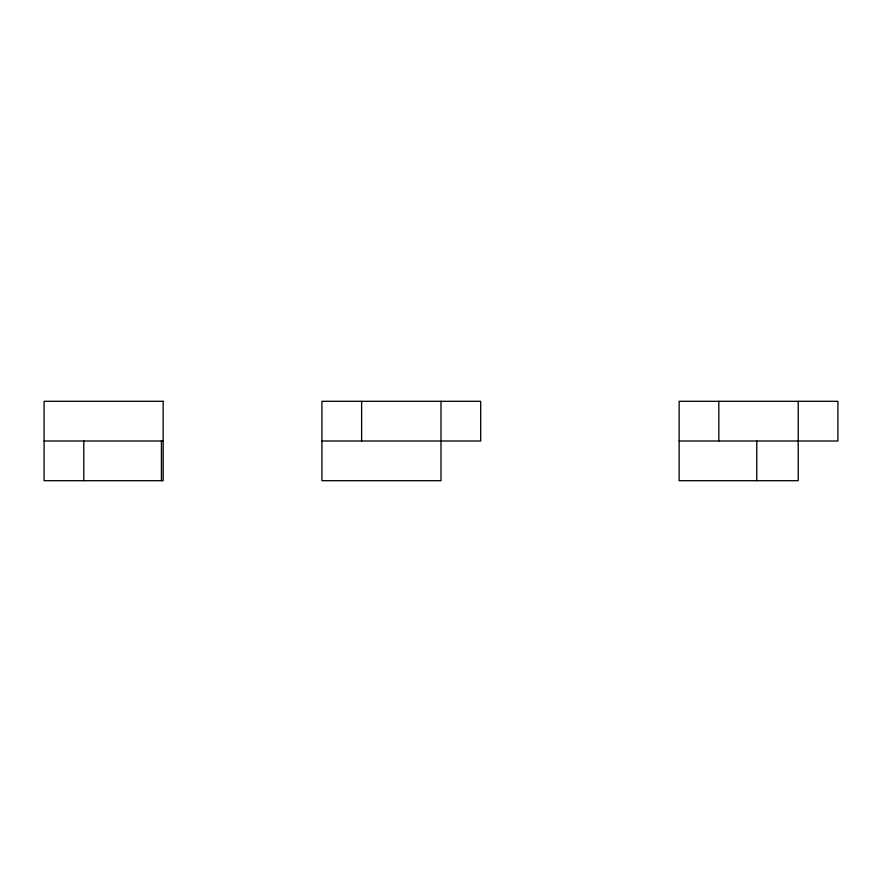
<?xml version="1.0" encoding="UTF-8"?>
<svg xmlns="http://www.w3.org/2000/svg" width="882" height="882" viewBox="0 0 882 882"><rect width="100%" height="100%" fill="white"/><g stroke="black" fill="none" stroke-linecap="round" stroke-linejoin="round"><path stroke-width="1.32" d="M44.1 441L163.17 441M321.93 441L480.69 441L480.69 401.31L321.93 401.31L321.93 480.69L441 480.69L441 401.31M679.14 441L837.9 441L837.9 401.31L679.14 401.31L679.14 480.69L798.21 480.69L798.21 401.31M756.778 441L756.778 480.69M718.83 401.31L718.83 441M361.62 401.31L361.62 441M161.428 441L161.428 480.69M83.79 441L83.79 480.69M163.17 401.31L44.1 401.31L44.1 480.69L163.17 480.69L163.17 401.31"/></g></svg>
